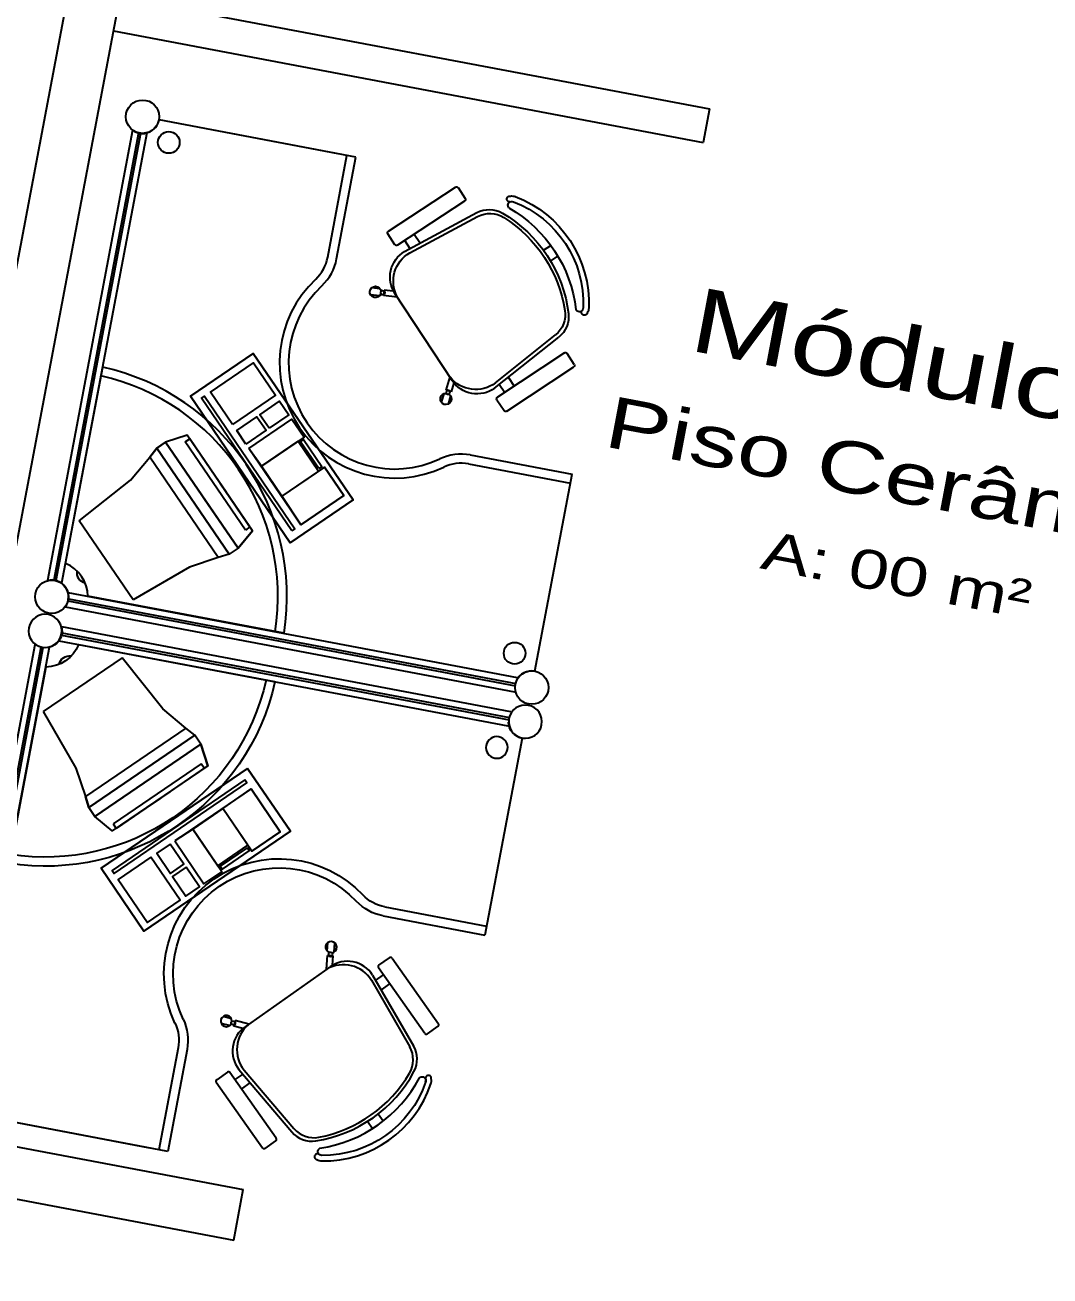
# Model space of a CAD drawing. Header units: inches. Extents: x -18604 to 2753, y -9056 to 3482.
# Drawn here: x -11367.6 to -11068.6, y -3309.1 to -2944.3 of the extents above; entities that cross this region are included whole.
import ezdxf
from ezdxf.enums import TextEntityAlignment as Align

# ---------------------------------------------------------------- set-up
doc = ezdxf.new("R2010")
doc.units = ezdxf.units.IN
for name, color, linetype in [('ESPECARQ', 2, 'Continuous'), ('MOVEIS', 2, 'Continuous'), ('Parede', 6, 'Continuous'), ('Parede Baixo', 4, 'Continuous'), ('TEXTO', 2, 'Continuous')]:
    doc.layers.add(name, color=color, linetype=linetype)
doc.styles.add('REGUA100', font='GOTHIC.TTF', dxfattribs={"width": 1.4})
doc.styles.add('REGUA60', font='GOTHIC.TTF', dxfattribs={"width": 1.4})

# ---------------------------------------------------------------- blocks, each defined once
blk = doc.blocks.new('INDUNI1')
at = {"color": 0, "style": 'REGUA100', "width": 1.4, "flags": 8}
for tag, p in [('NOME1', (0, 0)), ('NOME2', (0, -4.286))]:
    blk.add_attdef(tag, text='', height=2.5, dxfattribs=at).set_placement(p, align=Align.CENTER)
at = {"layer": 'ESPECARQ', "style": 'REGUA60', "width": 1.4}
blk.add_attdef('AREA', text='', height=1.5, dxfattribs=at).set_placement((0, -7.813), align=Align.CENTER)
at = {"layer": 'ESPECARQ', "style": 'REGUA60', "width": 1.4, "flags": 8}
for tag, p in [('PISO', (0, -10.313)), ('REVPAR', (0, -12.813)), ('PEDIR', (0, -15.313))]:
    blk.add_attdef(tag, text='', height=1.5, dxfattribs=at).set_placement(p, align=Align.CENTER)

msp = doc.modelspace()

# ---------------------------------------------------------------- linework, layer by layer
at = {"layer": 'MOVEIS'}
for p, q in [((-11276.29, -2981.8, 63.44), (-11328.51, -2971.92, 63.44)), ((-11271.1, -2982.78, 63.44), (-11328.51, -2971.92, 63.44)), ((-11336.23, -2974.97, 63.44), (-11361.07, -3106.28, 63.44)), ((-11334.55, -2975.76, 63.44), (-11359.22, -3106.16, 63.44)), ((-11333.93, -2975.88, 63.44), (-11358.6, -3106.28, 63.44)), ((-11332.08, -2975.75, 63.44), (-11356.93, -3107.07, 63.44)), ((-11279.31, -3012, 63.44), (-11273.69, -2982.29, 63.44)), ((-11276.72, -3012.49, 63.44), (-11271.1, -2982.78, 63.44)), ((-11261.63, -3004.43, 63.64), (-11242.07, -2991.56, 63.64)), ((-11241.31, -2991.71, 63.64), (-11239.22, -2994.89, 63.64)), ((-11239.37, -2995.65, 63.64), (-11258.93, -3008.52, 63.64)), ((-11256.89, -3010.32, 63.64), (-11235.82, -2999, 63.64)), ((-11255.35, -3010.67, 63.64), (-11235.6, -3000.14, 63.64)), ((-11259.69, -3008.37, 63.64), (-11261.78, -3005.18, 63.64)), ((-11252.46, -3007.85, 63.64), (-11254.11, -3005.35, 63.64)), ((-11255.27, -3009.52, 63.64), (-11256.84, -3007.14, 63.64)), ((-11216.39, -3009.95, 63.64), (-11214.25, -3008.55, 63.64)), ((-11214.29, -3013.14, 63.64), (-11212.15, -3011.73, 63.64)), ((-11264.26, -3023.28, 63.64), (-11266.78, -3023, 63.64)), ((-11264.03, -3021.24, 63.64), (-11266.55, -3020.96, 63.64)), ((-11263.02, -3022.99, 63.64), (-11263.04, -3023.19, 63.64)), ((-11259.01, -3023.65, 63.64), (-11263.04, -3023.19, 63.64)), ((-11262.86, -3021.57, 63.64), (-11262.88, -3021.78, 63.64)), ((-11260.18, -3021.88, 63.64), (-11262.86, -3021.57, 63.64)), ((-11243.03, -3047.93, 63.64), (-11259.71, -3022.59, 63.64)), ((-11230.35, -3048.65, 63.64), (-11212.88, -3034.67, 63.64)), ((-11230.64, -3050.2, 63.64), (-11211.92, -3035.32, 63.64)), ((-11301.06, -3040.04, 65.55), (-11319.37, -3052.53, 65.55)), ((-11301.06, -3040.04, 65.55), (-11301.06, -3040.04, 63.44)), ((-11271.92, -3082.78, 63.44), (-11301.06, -3040.04, 63.44)), ((-11271.92, -3082.78, 65.55), (-11301.06, -3040.04, 65.55)), ((-11210.24, -3039.91, 63.64), (-11229.8, -3052.78, 63.64)), ((-11207.39, -3043.25, 63.64), (-11209.49, -3040.07, 63.64)), ((-11355.78, -3101.28, 63.44), (-11344.95, -3044.05, 63.44)), ((-11313.51, -3051.33, 65.55), (-11300.98, -3042.8, 65.55)), ((-11300.98, -3042.8, 65.55), (-11294.53, -3052.26, 65.55)), ((-11227.1, -3056.88, 63.64), (-11207.55, -3044, 63.64)), ((-11243.73, -3046.87, 63.64), (-11244.9, -3050.75, 63.64)), ((-11242.56, -3048.65, 63.64), (-11243.34, -3051.23, 63.64)), ((-11229.27, -3049.02, 63.64), (-11227.7, -3051.4, 63.64)), ((-11226.62, -3047.11, 63.64), (-11224.97, -3049.61, 63.64)), ((-11319.37, -3052.53, 65.55), (-11290.24, -3095.27, 65.55)), ((-11316.14, -3053.13, 65.55), (-11315.27, -3052.53, 65.55)), ((-11289.75, -3091.83, 65.55), (-11316.14, -3053.13, 65.55)), ((-11315.27, -3052.53, 65.55), (-11288.88, -3091.24, 65.55)), ((-11307.05, -3060.8, 65.55), (-11313.51, -3051.33, 65.55)), ((-11294.53, -3052.26, 65.55), (-11307.05, -3060.8, 65.55)), ((-11245.46, -3051.84, 63.64), (-11246.2, -3054.27, 63.64)), ((-11244.7, -3050.81, 63.64), (-11244.9, -3050.75, 63.64)), ((-11243.5, -3052.43, 63.64), (-11244.23, -3054.86, 63.64)), ((-11243.34, -3051.23, 63.64), (-11243.54, -3051.17, 63.64)), ((-11299.09, -3057.92, 65.55), (-11293.34, -3054, 65.55)), ((-11293.34, -3054, 65.55), (-11290.67, -3057.93, 65.55)), ((-11229.95, -3053.54, 63.64), (-11227.86, -3056.72, 63.64)), ((-11305.86, -3062.54, 65.55), (-11299.96, -3058.52, 65.55)), ((-11302.3, -3067.77, 65.55), (-11289.77, -3059.24, 65.55)), ((-11299.96, -3058.52, 65.55), (-11297.29, -3062.44, 65.55)), ((-11296.42, -3061.85, 65.55), (-11299.09, -3057.92, 65.55)), ((-11290.67, -3057.93, 65.55), (-11296.42, -3061.85, 65.55)), ((-11289.77, -3059.24, 65.55), (-11286.21, -3064.47, 65.55)), ((-11320.31, -3063.85, 65.55), (-11326.58, -3065.89, 65.55)), ((-11310.8, -3077.8, 65.55), (-11320.31, -3063.85, 65.55)), ((-11303.19, -3066.47, 65.55), (-11305.86, -3062.54, 65.55)), ((-11297.29, -3062.44, 65.55), (-11303.19, -3066.47, 65.55)), ((-11329.2, -3067.67, 64.49), (-11331.22, -3070.33, 64.49)), ((-11331.22, -3070.33, 64.49), (-11329.2, -3067.67, 64.49)), ((-11329.2, -3067.67, 64.49), (-11326.58, -3065.89, 65.55)), ((-11326.58, -3065.89, 65.55), (-11329.2, -3067.67, 65.55)), ((-11308.09, -3098.64, 64.49), (-11329.2, -3067.67, 64.49)), ((-11308.09, -3098.64, 65.55), (-11329.2, -3067.67, 65.55)), ((-11305.47, -3096.85, 65.55), (-11326.58, -3065.89, 65.55)), ((-11326.58, -3065.89, 65.55), (-11305.47, -3096.85, 65.55)), ((-11320.87, -3065.84, 65.55), (-11319.56, -3064.95, 65.55)), ((-11303.34, -3091.55, 65.55), (-11320.87, -3065.84, 65.55)), ((-11302.03, -3090.66, 65.55), (-11319.56, -3064.95, 65.55)), ((-11308.85, -3080.65, 70.83), (-11318.81, -3066.04, 70.83)), ((-11287.12, -3090.04, 65.55), (-11302.3, -3067.77, 65.55)), ((-11286.21, -3064.47, 65.55), (-11287.95, -3065.66, 65.55)), ((-11287.95, -3065.66, 65.55), (-11282, -3074.38, 65.55)), ((-11287.22, -3065.8, 65.55), (-11286.35, -3065.2, 65.55)), ((-11281.87, -3073.65, 65.55), (-11287.22, -3065.8, 65.55)), ((-11286.35, -3065.2, 65.55), (-11280.99, -3073.05, 65.55)), ((-11336.86, -3077.05, 62.38), (-11331.22, -3070.33, 64.49)), ((-11237.74, -3069.67, 63.44), (-11208.03, -3075.29, 63.44)), ((-11282, -3074.38, 65.55), (-11280.26, -3073.19, 65.55)), ((-11280.99, -3073.05, 65.55), (-11281.87, -3073.65, 65.55)), ((-11280.26, -3073.19, 65.55), (-11274.6, -3081.5, 65.55)), ((-11238.23, -3072.26, 63.44), (-11208.52, -3077.88, 63.44)), ((-11218.89, -3132.7, 63.44), (-11208.03, -3075.29, 63.44)), ((-11351.79, -3088.89, 62.38), (-11336.86, -3077.05, 62.38)), ((-11310.8, -3077.8, 65.55), (-11301.28, -3091.76, 65.55)), ((-11315.43, -3082.24, 65.55), (-11305.47, -3096.85, 65.55)), ((-11274.6, -3081.5, 65.55), (-11287.12, -3090.04, 65.55)), ((-11290.24, -3095.27, 65.55), (-11271.92, -3082.78, 65.55)), ((-11271.92, -3082.78, 65.55), (-11271.92, -3082.78, 63.44)), ((-11336.09, -3111.91, 62.38), (-11351.79, -3088.89, 62.38)), ((-11301.28, -3091.76, 65.55), (-11305.47, -3096.85, 65.55)), ((-11302.03, -3090.66, 65.55), (-11303.34, -3091.55, 65.55)), ((-11302.03, -3090.66, 65.55), (-11302.03, -3090.66, 65.55)), ((-11302.03, -3090.66, 65.55), (-11302.03, -3090.66, 65.55)), ((-11288.88, -3091.24, 65.55), (-11289.75, -3091.83, 65.55)), ((-11305.47, -3096.85, 65.55), (-11308.09, -3098.64, 64.49)), ((-11305.47, -3096.85, 65.55), (-11308.09, -3098.64, 65.55)), ((-11311.3, -3099.55, 64.49), (-11319.62, -3102.34, 62.38)), ((-11308.09, -3098.64, 64.49), (-11311.3, -3099.55, 64.49)), ((-11308.09, -3098.64, 64.49), (-11311.3, -3099.55, 64.49)), ((-11319.62, -3102.34, 62.38), (-11336.09, -3111.91, 62.38)), ((-11355.08, -3109.78, 63.44), (-11224.09, -3134.56, 63.44)), ((-11354.95, -3111.63, 63.44), (-11224.42, -3136.33, 63.44)), ((-11292.04, -3121.65, 63.44), (-11349.27, -3110.82, 63.44)), ((-11355.86, -3113.93, 63.44), (-11224.87, -3138.71, 63.44)), ((-11355.07, -3112.25, 63.44), (-11224.54, -3136.95, 63.44)), ((-11356.96, -3119.71, 63.44), (-11225.97, -3144.49, 63.44)), ((-11356.95, -3122.18, 63.44), (-11226.42, -3146.88, 63.44)), ((-11356.83, -3121.56, 63.44), (-11226.3, -3146.25, 63.44)), ((-11389.45, -3256.23, 63.44), (-11364.6, -3124.92, 63.44)), ((-11387.6, -3256.11, 63.44), (-11362.92, -3125.71, 63.44)), ((-11386.97, -3256.23, 63.44), (-11362.3, -3125.83, 63.44)), ((-11385.3, -3257.02, 63.44), (-11360.45, -3125.7, 63.44)), ((-11357.74, -3123.86, 63.44), (-11226.75, -3148.64, 63.44)), ((-11294.72, -3135.83, 63.44), (-11351.95, -3125.01, 63.44)), ((-11339.29, -3128.81, 62.38), (-11362.31, -3144.51, 62.38)), ((-11327.45, -3143.73, 62.38), (-11339.29, -3128.81, 62.38)), ((-11361.5, -3131.51, 63.44), (-11372.33, -3188.74, 63.44)), ((-11362.31, -3144.51, 62.38), (-11352.74, -3160.98, 62.38)), ((-11320.73, -3149.37, 64.49), (-11327.45, -3143.73, 62.38)), ((-11318.07, -3151.4, 64.49), (-11349.03, -3172.51, 64.49)), ((-11318.07, -3151.4, 65.55), (-11349.03, -3172.51, 65.55)), ((-11318.07, -3151.4, 64.49), (-11320.73, -3149.37, 64.49)), ((-11318.07, -3151.4, 64.49), (-11320.73, -3149.37, 64.49)), ((-11316.29, -3154.01, 65.55), (-11318.07, -3151.4, 64.49)), ((-11316.29, -3154.01, 65.55), (-11318.07, -3151.4, 65.55)), ((-11316.29, -3154.01, 65.55), (-11347.25, -3175.12, 65.55)), ((-11347.25, -3175.12, 65.55), (-11316.29, -3154.01, 65.55)), ((-11330.9, -3163.97, 65.55), (-11316.29, -3154.01, 65.55)), ((-11314.25, -3160.29, 65.55), (-11316.29, -3154.01, 65.55)), ((-11222.59, -3152.27, 63.44), (-11233.46, -3209.68, 63.44)), ((-11352.74, -3160.98, 62.38), (-11349.95, -3169.29, 64.49)), ((-11345.42, -3190.19, 65.55), (-11302.68, -3161.05, 65.55)), ((-11316.24, -3159.73, 65.55), (-11341.94, -3177.25, 65.55)), ((-11315.35, -3161.04, 65.55), (-11341.05, -3178.56, 65.55)), ((-11328.2, -3169.8, 65.55), (-11314.25, -3160.29, 65.55)), ((-11315.35, -3161.04, 65.55), (-11316.24, -3159.73, 65.55)), ((-11315.35, -3161.04, 65.55), (-11315.35, -3161.04, 65.55)), ((-11315.35, -3161.04, 65.55), (-11315.35, -3161.04, 65.55)), ((-11302.68, -3161.05, 65.55), (-11290.19, -3179.37, 65.55)), ((-11303.49, -3164.43, 65.55), (-11342.19, -3190.82, 65.55)), ((-11341.59, -3191.69, 65.55), (-11302.89, -3165.3, 65.55)), ((-11302.89, -3165.3, 65.55), (-11303.49, -3164.43, 65.55)), ((-11349.03, -3172.51, 64.49), (-11349.95, -3169.29, 64.49)), ((-11349.95, -3169.29, 64.49), (-11349.03, -3172.51, 64.49)), ((-11328.2, -3169.8, 65.55), (-11342.16, -3179.31, 65.55)), ((-11325.35, -3167.86, 70.83), (-11339.96, -3177.82, 70.83)), ((-11301.69, -3167.06, 65.55), (-11323.95, -3182.24, 65.55)), ((-11293.15, -3179.58, 65.55), (-11301.69, -3167.06, 65.55)), ((-11349.03, -3172.51, 64.49), (-11347.25, -3175.12, 65.55)), ((-11347.25, -3175.12, 65.55), (-11349.03, -3172.51, 65.55)), ((-11342.16, -3179.31, 65.55), (-11347.25, -3175.12, 65.55)), ((-11341.94, -3177.25, 65.55), (-11341.05, -3178.56, 65.55)), ((-11290.19, -3179.37, 63.44), (-11332.93, -3208.51, 63.44)), ((-11290.19, -3179.37, 65.55), (-11332.93, -3208.51, 65.55)), ((-11301.46, -3185.25, 65.55), (-11293.15, -3179.58, 65.55)), ((-11290.19, -3179.37, 65.55), (-11290.19, -3179.37, 63.44)), ((-11325.26, -3183.13, 65.55), (-11329.19, -3185.81, 65.55)), ((-11321.24, -3189.03, 65.55), (-11325.26, -3183.13, 65.55)), ((-11323.95, -3182.24, 65.55), (-11315.42, -3194.76, 65.55)), ((-11311.37, -3189.45, 65.55), (-11302.65, -3183.5, 65.55)), ((-11302.79, -3184.24, 65.55), (-11310.64, -3189.59, 65.55)), ((-11302.19, -3185.11, 65.55), (-11302.79, -3184.24, 65.55)), ((-11302.65, -3183.5, 65.55), (-11301.46, -3185.25, 65.55)), ((-11330.93, -3187, 65.55), (-11340.39, -3193.45, 65.55)), ((-11322.39, -3199.52, 65.55), (-11330.93, -3187, 65.55)), ((-11329.19, -3185.81, 65.55), (-11325.16, -3191.71, 65.55)), ((-11310.04, -3190.46, 65.55), (-11302.19, -3185.11, 65.55)), ((-11332.93, -3208.51, 65.55), (-11345.42, -3190.19, 65.55)), ((-11342.19, -3190.82, 65.55), (-11341.59, -3191.69, 65.55)), ((-11325.16, -3191.71, 65.55), (-11321.24, -3189.03, 65.55)), ((-11320.64, -3189.9, 65.55), (-11324.57, -3192.58, 65.55)), ((-11316.72, -3195.65, 65.55), (-11320.64, -3189.9, 65.55)), ((-11315.42, -3194.76, 65.55), (-11310.18, -3191.19, 65.55)), ((-11310.18, -3191.19, 65.55), (-11311.37, -3189.45, 65.55)), ((-11310.64, -3189.59, 65.55), (-11310.04, -3190.46, 65.55)), ((-11340.39, -3193.45, 65.55), (-11331.86, -3205.97, 65.55)), ((-11324.57, -3192.58, 65.55), (-11320.65, -3198.33, 65.55)), ((-11320.65, -3198.33, 65.55), (-11316.72, -3195.65, 65.55)), ((-11331.86, -3205.97, 65.55), (-11322.39, -3199.52, 65.55)), ((-11262.67, -3201.47, 63.44), (-11232.96, -3207.09, 63.44)), ((-11263.16, -3204.06, 63.44), (-11233.46, -3209.68, 63.44)), ((-11332.93, -3208.51, 65.55), (-11332.93, -3208.51, 63.44)), ((-11279.46, -3214.38, 63.64), (-11279.25, -3211.85, 63.64)), ((-11277.41, -3214.54, 63.64), (-11277.21, -3212.01, 63.64)), ((-11279.66, -3219.64, 63.64), (-11279.33, -3215.59, 63.64)), ((-11279.12, -3215.61, 63.64), (-11279.33, -3215.59, 63.64)), ((-11277.92, -3218.41, 63.64), (-11277.7, -3215.73, 63.64)), ((-11277.7, -3215.73, 63.64), (-11277.91, -3215.71, 63.64)), ((-11264.4, -3218.46, 63.64), (-11261.29, -3216.27, 63.64)), ((-11260.53, -3216.4, 63.64), (-11247.02, -3235.52, 63.64)), ((-11278.62, -3218.91, 63.64), (-11303.4, -3236.4, 63.64)), ((-11251.03, -3238.35, 63.64), (-11264.53, -3219.22, 63.64)), ((-11266.56, -3222.87, 63.64), (-11255.4, -3242.27, 63.64)), ((-11266.26, -3221.32, 63.64), (-11254.27, -3242.01, 63.64)), ((-11265.41, -3222.92, 63.64), (-11263.08, -3221.27, 63.64)), ((-11263.65, -3225.67, 63.64), (-11261.2, -3223.94, 63.64)), ((-11307.92, -3236.08, 63.64), (-11310.37, -3235.42, 63.64)), ((-11307.39, -3234.09, 63.64), (-11309.84, -3233.44, 63.64)), ((-11306.34, -3234.82, 63.64), (-11306.28, -3234.62, 63.64)), ((-11302.36, -3235.67, 63.64), (-11306.28, -3234.62, 63.64)), ((-11306.71, -3236.2, 63.64), (-11306.65, -3236, 63.64)), ((-11304.1, -3236.9, 63.64), (-11306.71, -3236.2, 63.64)), ((-11247.16, -3236.28, 63.64), (-11250.27, -3238.48, 63.64)), ((-11322.94, -3242.56, 63.44), (-11328.56, -3272.26, 63.44)), ((-11320.34, -3243.05, 63.44), (-11325.96, -3272.75, 63.44)), ((-11308.58, -3249.65, 63.64), (-11311.69, -3251.85, 63.64)), ((-11294.32, -3268.91, 63.64), (-11307.82, -3249.78, 63.64)), ((-11304.05, -3250.19, 63.64), (-11306.37, -3251.83, 63.64)), ((-11305.26, -3248.86, 63.64), (-11289.78, -3267.08, 63.64)), ((-11303.7, -3249.09, 63.64), (-11289.16, -3266.11, 63.64)), ((-11311.82, -3252.61, 63.64), (-11298.32, -3271.74, 63.64)), ((-11302.04, -3252.77, 63.64), (-11304.49, -3254.5, 63.64)), ((-11331.15, -3271.77, 63.44), (-11383.37, -3261.89, 63.44)), ((-11325.96, -3272.75, 63.44), (-11383.37, -3261.89, 63.44)), ((-11267.69, -3263.99, 63.64), (-11266.22, -3266.08, 63.64)), ((-11264.58, -3261.79, 63.64), (-11263.1, -3263.88, 63.64)), ((-11297.56, -3271.87, 63.64), (-11294.45, -3269.67, 63.64))]:
    msp.add_line(p, q, dxfattribs=at)
at = {"layer": 'MOVEIS', "extrusion": (0.826234, 0.563328, 0)}
for p, q in [((-11329.2, -3067.67, 65.55), (-11329.2, -3067.67, 64.49)), ((-11308.09, -3098.64, 65.55), (-11308.09, -3098.64, 64.49))]:
    msp.add_line(p, q, dxfattribs=at)
at = {"layer": 'MOVEIS', "extrusion": (0.563328, -0.826234, 0)}
for p, q in [((-11318.07, -3151.4, 65.55), (-11318.07, -3151.4, 64.49)), ((-11349.03, -3172.51, 65.55), (-11349.03, -3172.51, 64.49))]:
    msp.add_line(p, q, dxfattribs=at)
at = {"layer": 'MOVEIS', "elevation": 63.64}
msp.add_lwpolyline([(-11250.76, -3252.56, -0.323529), (-11281.01, -3273.92, -0.122717), (-11281.65, -3273.74, -0.605717), (-11281.58, -3271.81, 0.237888), (-11252.56, -3251.33, -0.605717), (-11250.72, -3251.91)], format="xyb", dxfattribs=at)
msp.add_lwpolyline([(-11281.58, -3271.81, 0.237888), (-11252.56, -3251.33, -0.605717), (-11250.72, -3251.91, -0.122717), (-11250.76, -3252.56, -0.323529), (-11281.01, -3273.92, -0.122717), (-11281.65, -3273.74, -0.605717)], format="xyb", close=True, dxfattribs=at)
at = {"layer": 'MOVEIS'}
for centre, radius in [((-11333.33, -2971.01, 63.44), 4.86), ((-11325.67, -2978.52, 63.44), 3.17), ((-11359.82, -3111.03, 63.44), 4.86), ((-11224.79, -3127.5, 63.44), 3.17), ((-11219.8, -3137.52, 63.44), 4.86), ((-11278.48, -3215.21, 63.64), 0.545), ((-11306.93, -3235.3, 63.64), 0.545)]:
    msp.add_circle(centre, radius, dxfattribs=at)
for centre, radius, start, end in [((-11333.33, -2971.01, 63.44), 4.91, 233.8119, 349.2862), ((-11290.93, -3009.8, 63.44), 11.82, 313.3118, 349.2862), ((-11290.93, -3009.8, 63.44), 14.46, 313.3118, 349.2862), ((-11259.79, -3042.83, 63.44), 33.57, 133.3118, 295.2607), ((-11259.79, -3042.83, 63.44), 30.93, 133.3118, 295.2607), ((-11359.82, -3111.03, 63.44), 68.61, 351.0936, 77.4789), ((-11359.82, -3111.03, 63.44), 65.97, 351.0936, 77.4789), ((-11240.42, -3083.88, 63.44), 14.46, 79.2862, 115.2607), ((-11240.42, -3083.88, 63.44), 11.82, 79.2862, 115.2607), ((-11359.82, -3111.03, 63.44), 10.56, 1.1157, 67.4567), ((-11349.4, -3103.92, 63.44), 3.14, 170.8791, 257.6934), ((-11359.82, -3111.03, 63.44), 4.91, 323.8119, 104.7606), ((-11219.8, -3137.52, 63.44), 4.91, 79.2862, 156.8676), ((-11278.33, -3213.2, 63.64), 1.63, 277.9356, 253.7559), ((-11278.47, -3215.12, 63.64), 0.817, 217.1996, 313.579), ((-11273.59, -3226.02, 63.64), 8.71, 32.6503, 125.2195), ((-11260.97, -3216.71, 63.64), 0.545, 35.2195, 125.2195), ((-11274.76, -3227.99, 63.64), 9.66, 31.9673, 119.627), ((-11264.09, -3218.91, 63.64), 0.545, 125.2195, 215.2195), ((-11308.88, -3234.76, 63.64), 1.63, 356.6831, 332.5034), ((-11307.02, -3235.27, 63.64), 0.817, 296.8601, 33.2394), ((-11296.14, -3243.08, 63.64), 9.66, 130.812, 218.4717), ((-11247.47, -3235.84, 63.64), 0.545, 305.2195, 35.2195), ((-11298.38, -3243.52, 63.64), 8.71, 125.2195, 217.7888), ((-11250.58, -3238.04, 63.64), 0.545, 215.2195, 305.2195), ((-11262, -3246.07, 63.64), 7.62, 329.4834, 29.9196), ((-11260.86, -3245.83, 63.64), 7.62, 331.6148, 30.0983), ((-11308.26, -3250.1, 63.64), 0.545, 35.2195, 125.2195), ((-11288.85, -3230.71, 63.64), 39.44, 278.8242, 331.6148), ((-11289.41, -3229.92, 63.64), 39.44, 280.9556, 329.4834), ((-11311.38, -3252.29, 63.64), 0.545, 125.2195, 215.2195), ((-11280.66, -3242.31, 63.64), 33.24, 269.3433, 341.0957), ((-11249.95, -3251.47, 63.64), 0.852, 349.894, 185.4086), ((-11252.06, -3252.15, 63.64), 1.36, 342.0894, 10.074), ((-11252.06, -3252.15, 63.64), 2.99, 341.7624, 10.074), ((-11283.97, -3262.15, 63.64), 7.62, 220.3408, 278.8242), ((-11283.37, -3261.15, 63.64), 7.62, 220.5194, 280.9556), ((-11297.88, -3271.42, 63.64), 0.545, 215.2195, 305.2195), ((-11294.76, -3269.22, 63.64), 0.545, 305.2195, 35.2195), ((-11282.31, -3274.32, 63.64), 0.852, 65.0304, 260.5451), ((-11280.97, -3272.56, 63.64), 2.99, 240.365, 268.6766)]:
    msp.add_arc(centre, radius, start, end, dxfattribs=at)
at = {"layer": 'MOVEIS', "extrusion": (0, 0, -1)}
for centre, major_axis, start_param, end_param in [((-11241.77, -2992.01, 63.64), (-0.385, 0.385), 0.203279, 1.774075), ((-11239.67, -2995.19, 63.64), (-0.385, 0.385), 1.774075, 3.344871), ((-11226.22, -2995, 63.64), (-0.602, 0.602), 3.865169, 7.277544), ((-11225.62, -2997.13, 63.64), (-2.12, 2.12), 0.64215, 1.136282), ((-11236.38, -3025.4, 63.64), (-23.5, 23.5), 1.147917, 2.400233), ((-11232.21, -3005.72, 63.64), (-5.39, 5.39), 0.292661, 1.31339), ((-11225.66, -2996.86, 63.64), (-0.77, 0.77), 4.746885, 6.925335), ((-11225.66, -2996.86, 63.64), (-0.77, 0.77), 4.746885, 6.925335), ((-11246.11, -3031.8, 63.64), (-27.89, 27.89), 1.30698, 2.24117), ((-11246.11, -3031.8, 63.64), (-27.89, 27.89), 1.30698, 2.24117), ((-11225.62, -2997.13, 63.64), (-0.963, 0.963), 0.64215, 1.130574), ((-11225.62, -2997.13, 63.64), (-0.963, 0.963), 0.64215, 1.130574), ((-11236.38, -3025.4, 63.64), (-22.35, 22.35), 1.148273, 2.399878), ((-11236.38, -3025.4, 63.64), (-22.35, 22.35), 1.148273, 2.399878), ((-11232.01, -3006.87, 63.64), (-5.39, 5.39), 0.295779, 1.35059), ((-11248.24, -3033.21, 63.64), (-27.89, 27.89), 1.31339, 2.23476), ((-11249.06, -3033.74, 63.64), (-27.89, 27.89), 1.35059, 2.19756), ((-11261.33, -3004.88, 63.64), (-0.385, 0.385), 4.915668, 6.486464), ((-11259.23, -3008.07, 63.64), (-0.385, 0.385), 3.344871, 4.915668), ((-11250.51, -3019.03, 63.64), (-6.83, 6.83), 5.013275, 6.543226), ((-11252.43, -3017.8, 63.64), (-6.16, 6.16), 4.915668, 6.531306), ((-11265.4, -3022.12, 63.64), (-1.16, 1.16), 2.672284, 8.533454), ((-11263.4, -3022.33, 63.64), (-0.385, 0.385), 0.203279, 6.486464), ((-11263.49, -3022.32, 63.64), (-0.578, 0.578), 1.628175, 3.310312), ((-11217.64, -3028.71, 63.64), (-5.39, 5.39), 2.19756, 3.252371), ((-11205.93, -3026.83, 63.64), (-0.77, 0.77), 2.906, 5.084451), ((-11205.93, -3026.83, 63.64), (-0.77, 0.77), 2.906, 5.084451), ((-11204.44, -3028.09, 63.64), (-0.602, 0.602), 2.553792, 5.966166), ((-11206.16, -3026.69, 63.64), (-0.963, 0.963), 2.417576, 2.906), ((-11206.16, -3026.69, 63.64), (-0.963, 0.963), 2.417576, 2.906), ((-11206.16, -3026.69, 63.64), (-2.12, 2.12), 2.411869, 2.906), ((-11216.66, -3029.35, 63.64), (-5.39, 5.39), 2.23476, 3.255489), ((-11209.94, -3040.36, 63.64), (-0.385, 0.385), 0.203279, 1.774075), ((-11207.85, -3043.55, 63.64), (-0.385, 0.385), 1.774075, 3.344871), ((-11236.12, -3040.89, 63.64), (-6.83, 6.83), 3.288109, 4.81806), ((-11235.75, -3043.14, 63.64), (-6.16, 6.16), 3.30003, 4.915668), ((-11244.85, -3053.35, 63.64), (-1.16, 1.16), 1.297882, 7.159051), ((-11244.25, -3051.42, 63.64), (-0.385, 0.385), 0.203279, 6.486464), ((-11244.28, -3051.51, 63.64), (-0.578, 0.578), 0.237838, 1.919975), ((-11229.5, -3053.24, 63.64), (-0.385, 0.385), 4.915668, 6.486464), ((-11227.4, -3056.42, 63.64), (-0.385, 0.385), 3.344871, 4.915668), ((-11361.7, -3120.96, 63.44), (3.43, 3.43), 4.113981, 10.397166), ((-11361.7, -3120.96, 63.44), (3.47, 3.47), 0.527777, 2.987797), ((-11361.7, -3120.96, 63.44), (7.46, 7.46), 1.178852, 2.336721), ((-11354.6, -3131.38, 63.44), (2.22, 2.22), 4.141781, 5.656977), ((-11361.7, -3120.96, 63.44), (48.52, 48.52), 1.003932, 2.511641), ((-11361.7, -3120.96, 63.44), (46.65, 46.65), 1.003932, 2.511641), ((-11221.68, -3147.45, 63.44), (3.43, 3.43), 4.113981, 10.397166), ((-11221.68, -3147.45, 63.44), (3.47, 3.47), 2.543185, 3.897234), ((-11229.99, -3154.96, 63.44), (2.24, 2.24), 4.113981, 10.397166), ((-11293.5, -3220.99, 63.44), (23.74, 23.74), 3.486108, 6.31265), ((-11293.5, -3220.99, 63.44), (21.87, 21.87), 3.486108, 6.31265), ((-11260.47, -3189.85, 63.44), (8.36, 8.36), 2.543185, 3.171058), ((-11260.47, -3189.85, 63.44), (10.23, 10.23), 2.543185, 3.171058), ((-11334.55, -3240.36, 63.44), (8.36, 8.36), 0.344515, 0.972388), ((-11334.55, -3240.36, 63.44), (10.23, 10.23), 0.344515, 0.972388)]:
    msp.add_ellipse(centre, major_axis=major_axis, ratio=1, start_param=start_param, end_param=end_param, dxfattribs=at)
at = {"layer": 'MOVEIS'}
for points in [[(-11290.24, -3095.27, 65.55), (-11319.37, -3052.53, 65.55), (-11301.06, -3040.04, 65.55), (-11271.92, -3082.78, 65.55)], [(-11301.06, -3040.04, 65.55), (-11301.06, -3040.04, 63.44), (-11271.92, -3082.78, 63.44), (-11271.92, -3082.78, 65.55)], [(-11307.05, -3060.8, 65.55), (-11313.51, -3051.33, 65.55), (-11300.98, -3042.8, 65.55), (-11294.53, -3052.26, 65.55)], [(-11289.75, -3091.83, 65.55), (-11316.14, -3053.13, 65.55), (-11315.27, -3052.53, 65.55), (-11288.88, -3091.24, 65.55)], [(-11296.42, -3061.85, 65.55), (-11299.09, -3057.92, 65.55), (-11293.34, -3054, 65.55), (-11290.67, -3057.93, 65.55)], [(-11303.19, -3066.47, 65.55), (-11305.86, -3062.54, 65.55), (-11299.96, -3058.52, 65.55), (-11297.29, -3062.44, 65.55)], [(-11302.3, -3067.77, 65.55), (-11289.77, -3059.24, 65.55), (-11286.21, -3064.47, 65.55), (-11298.65, -3072.95, 65.55)], [(-11305.47, -3096.85, 65.55), (-11301.28, -3091.76, 65.55), (-11320.31, -3063.85, 65.55), (-11326.58, -3065.89, 65.55)], [(-11311.3, -3099.55, 64.49), (-11331.22, -3070.33, 64.49), (-11329.2, -3067.67, 64.49), (-11308.09, -3098.64, 64.49)], [(-11308.09, -3098.64, 65.55), (-11329.2, -3067.67, 65.55), (-11326.58, -3065.89, 65.55), (-11305.47, -3096.85, 65.55)], [(-11292.7, -3081.67, 65.55), (-11298.65, -3072.95, 65.55), (-11287.95, -3065.66, 65.55), (-11282, -3074.38, 65.55)], [(-11281.87, -3073.65, 65.55), (-11287.22, -3065.8, 65.55), (-11286.35, -3065.2, 65.55), (-11280.99, -3073.05, 65.55)], [(-11287.12, -3090.04, 65.55), (-11274.6, -3081.5, 65.55), (-11280.26, -3073.19, 65.55), (-11292.7, -3081.67, 65.55)], [(-11320.73, -3149.37, 64.49), (-11349.95, -3169.29, 64.49), (-11349.03, -3172.51, 64.49), (-11318.07, -3151.4, 64.49)], [(-11318.07, -3151.4, 65.55), (-11349.03, -3172.51, 65.55), (-11347.25, -3175.12, 65.55), (-11316.29, -3154.01, 65.55)], [(-11316.29, -3154.01, 65.55), (-11314.25, -3160.29, 65.55), (-11342.16, -3179.31, 65.55), (-11347.25, -3175.12, 65.55)], [(-11302.68, -3161.05, 65.55), (-11345.42, -3190.19, 65.55), (-11332.93, -3208.51, 65.55), (-11290.19, -3179.37, 65.55)], [(-11303.49, -3164.43, 65.55), (-11342.19, -3190.82, 65.55), (-11341.59, -3191.69, 65.55), (-11302.89, -3165.3, 65.55)], [(-11301.69, -3167.06, 65.55), (-11293.15, -3179.58, 65.55), (-11301.46, -3185.25, 65.55), (-11309.94, -3172.81, 65.55)], [(-11309.94, -3172.81, 65.55), (-11318.66, -3178.75, 65.55), (-11311.37, -3189.45, 65.55), (-11302.65, -3183.5, 65.55)], [(-11332.93, -3208.51, 65.55), (-11332.93, -3208.51, 63.44), (-11290.19, -3179.37, 63.44), (-11290.19, -3179.37, 65.55)], [(-11323.95, -3182.24, 65.55), (-11315.42, -3194.76, 65.55), (-11310.18, -3191.19, 65.55), (-11318.66, -3178.75, 65.55)], [(-11325.26, -3183.13, 65.55), (-11329.19, -3185.81, 65.55), (-11325.16, -3191.71, 65.55), (-11321.24, -3189.03, 65.55)], [(-11302.79, -3184.24, 65.55), (-11310.64, -3189.59, 65.55), (-11310.04, -3190.46, 65.55), (-11302.19, -3185.11, 65.55)], [(-11330.93, -3187, 65.55), (-11340.39, -3193.45, 65.55), (-11331.86, -3205.97, 65.55), (-11322.39, -3199.52, 65.55)], [(-11320.64, -3189.9, 65.55), (-11324.57, -3192.58, 65.55), (-11320.65, -3198.33, 65.55), (-11316.72, -3195.65, 65.55)]]:
    msp.add_3dface(points, dxfattribs=at)
at = {"layer": 'Parede'}
for p, q in [((-11517.97, -3258.67, 63.44), (-11306.72, -3298.64, 63.44)), ((-11402.19, -3265.31, 63.44), (-11303.93, -3283.9, 63.44)), ((-11306.72, -3298.64, 63.44), (-11303.93, -3283.9, 63.44))]:
    msp.add_line(p, q, dxfattribs=at)
msp.add_arc((-10812.08, -5815.46, 63.44), 3240.42, 67.24622, 67.24622, dxfattribs=at)
at = {"layer": 'Parede Baixo'}
for p, q in [((-11416.93, -3262.52, 63.44), (-11289.58, -2589.46, 63.44)), ((-11402.19, -3265.31, 63.44), (-11274.84, -2592.25, 63.44)), ((-11339.91, -2936.15, 63.44), (-11167.96, -2968.68, 63.44)), ((-11341.77, -2945.98, 63.44), (-11169.82, -2978.51, 63.44)), ((-11167.96, -2968.68, 63.44), (-11169.82, -2978.51, 63.44))]:
    msp.add_line(p, q, dxfattribs=at)

# ---------------------------------------------------------------- block references
at = {"layer": 'TEXTO'}
ref = msp.add_blockref('INDUNI1', (-11103.51, -3052.48), dxfattribs=dict(at, xscale=7.499999999995258, yscale=7.499999999992724, zscale=7.5, rotation=349.2862480787863))
ref.add_attrib('NOME1', 'Módulo 7', dxfattribs={"layer": '0', "color": 0, "height": 18.75, "rotation": 349.2862, "style": 'REGUA100', "width": 1.4, "flags": 8}).set_placement((-11103.51, -3052.48), align=Align.CENTER)
ref.add_attrib('NOME2', 'Piso Cerâmico', dxfattribs={"layer": '0', "color": 0, "height": 15, "rotation": 349.2862, "style": 'REGUA100', "width": 1.4, "flags": 8}).set_placement((-11109.49, -3084.06), align=Align.CENTER)
ref.add_attrib('AREA', 'A: 00 m²', dxfattribs={"layer": 'ESPECARQ', "height": 11.25, "rotation": 349.2862, "style": 'REGUA60', "width": 1.4}).set_placement((-11114.4, -3110.06), align=Align.CENTER)

doc.saveas('drawing.dxf')
